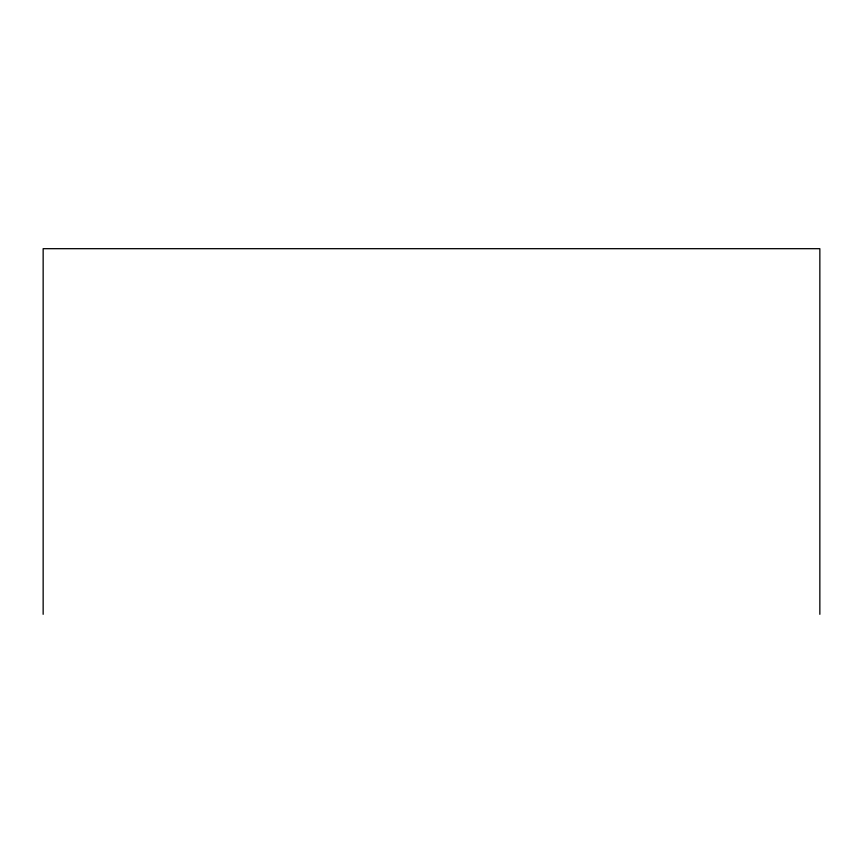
<?xml version="1.0" encoding="UTF-8"?>
<svg xmlns="http://www.w3.org/2000/svg" width="863" height="863" viewBox="0 0 863 863"><rect width="100%" height="100%" fill="white"/><g stroke="black" fill="none" stroke-linecap="round" stroke-linejoin="round"><path stroke-width="1.29" d="M819.85 614.316L819.85 248.684L43.15 248.684L43.15 614.316"/></g></svg>
